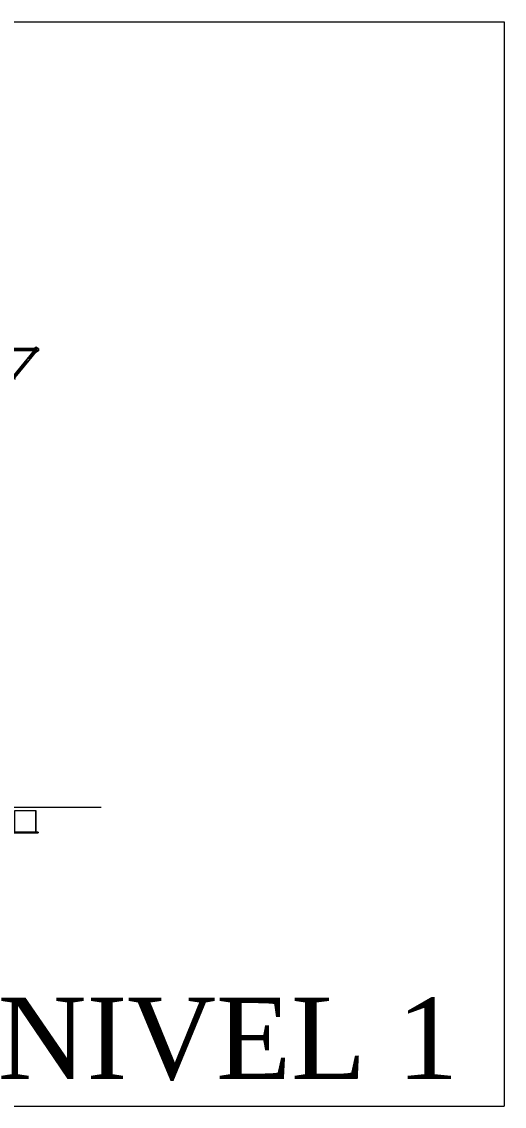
# Model space of a CAD drawing. Header units: metres. Extents: x -22 to 564, y 0 to 143.
# Drawn here: x 162.467 to 164.247, y 43.162 to 47.162 of the extents above; entities that cross this region are included whole.
import ezdxf

# ---------------------------------------------------------------- set-up
doc = ezdxf.new("R2010")
doc.units = ezdxf.units.M
doc.layers.add('XREF PIE 1.100$0$G-ANNO-TTLB', color=7, linetype='Continuous', lineweight=9)
doc.layers.add('XREF PIE 1.100$0$G-IMPT', color=7, linetype='Continuous', lineweight=9)
doc.styles.add('XREF PIE 1.100$0$Times New Roman', font='times.ttf', dxfattribs={"height": 0.003})

# ---------------------------------------------------------------- blocks, each defined once
blk = doc.blocks.new('*U31')
at = {"layer": 'XREF PIE 1.100$0$G-ANNO-TTLB', "insert": (-0.01868, 0.004006), "char_height": 0.003, "width": 0.0205232, "attachment_point": 1, "style": 'XREF PIE 1.100$0$Times New Roman'}
blk.add_mtext('NIVEL 1', dxfattribs=at)
blk = doc.blocks.new('XREF PIE 1.100$0$ZUM-TB-XX-PP_PIE DE PLANO - CDL_EC_ALZADO_dwg-1452924-PLANTA BAJA GENERAL')
at = {"layer": 'XREF PIE 1.100$0$G-IMPT'}
for p, q in [((0.08493, 0.017708), (0.08336, 0.017708)), ((0.083381, 0.01765), (0.084909, 0.01765)), ((0.084629, 0.017276), (0.08416, 0.016699)), ((-0.002619, 0.000818), (0.087381, 0.000818)), ((0.085065, -0.000104), (0.084174, -0.000104))]:
    blk.add_line(p, q, dxfattribs=at)
at = {"layer": 'XREF PIE 1.100$0$G-IMPT', "flags": 128}
for points in [[(0.084911, 0.017727), (0.083379, 0.017735), (0.0833, 0.01778), (0.083339, 0.017735), (0.083379, 0.017735)], [(0.084985, 0.017621), (0.084714, 0.017289), (0.084206, 0.016665)], [(0.084739, 0.017349), (0.084709, 0.017374), (0.084654, 0.017337), (0.084629, 0.017276), (0.084659, 0.017252), (0.084714, 0.017288), (0.084739, 0.017349), (0.084975, 0.01764), (0.08503, 0.017643), (0.08499, 0.017597), (0.084978, 0.017612), (0.08499, 0.017597), (0.08507, 0.017643), (0.08503, 0.017643), (0.08503, 0.017735), (0.084951, 0.017735), (0.08499, 0.01778), (0.084911, 0.017735), (0.084951, 0.017735), (0.084951, 0.017668), (0.084709, 0.017374)], [(0.08507, 0.017735), (0.08499, 0.01778), (0.08503, 0.017735), (0.08507, 0.017735), (0.08507, 0.017643)], [(0.084656, 0.017247), (0.084185, 0.016679), (0.084185, 0.016605), (0.084224, 0.016605)], [(0.084198, -0.000104), (0.084198, 0.00069), (0.084974, 0.00069)], [(0.084974, -0.000104), (0.084974, 0.00069), (0.084975, 0.00069), (0.084975, -0.000104)], [(0.084174, -0.000134), (0.085065, -0.000134), (0.085065, -0.000104), (0.085066, -0.000104), (0.085066, -0.000134)]]:
    blk.add_lwpolyline(points, dxfattribs=at)
for points in [[(0.084145, 0.016712), (0.084161, 0.016731), (0.084654, 0.017337), (0.084924, 0.017669), (0.083366, 0.017669), (0.083636, 0.017337), (0.084129, 0.016731)], [(0.08501, 0.017722), (0.084971, 0.017722), (0.084952, 0.017689), (0.084971, 0.017655), (0.08501, 0.017655), (0.085029, 0.017689)]]:
    blk.add_lwpolyline(points, close=True, dxfattribs=at)
blk = doc.blocks.new('XREF PIE 1.100$0$ZUM-TB-XX-PP_PIE DE PLANO - ZUM_TB_PP_XX__PIE DE PLANO 90x60cm-1443826-PLANTA BAJA GENERAL')
at = {"layer": 'XREF PIE 1.100$0$G-ANNO-TTLB', "lineweight": 13}
for p, q in [((0.3068, 0.375), (0.4268, 0.375)), ((0.4268, 0.375), (0.4268, 0.335)), ((0.3068, 0.335), (0.4268, 0.335))]:
    blk.add_line(p, q, dxfattribs=at)
blk.add_blockref('XREF PIE 1.100$0$ZUM-TB-XX-PP_PIE DE PLANO - CDL_EC_ALZADO_dwg-1452924-PLANTA BAJA GENERAL', (0.32455, 0.345218))

msp = doc.modelspace()

# ---------------------------------------------------------------- block references
at = {"xscale": 99.99999999999999, "yscale": 99.99999999999999, "zscale": 99.99999999999999}
msp.add_blockref('*U31', (164.2467, 43.1619), dxfattribs=at)

# ---------------------------------------------------------------- next in the draw order: block references
at = {"layer": 'XREF PIE 1.100$0$G-ANNO-TTLB', "xscale": 100.0000000000004, "yscale": 100.0000000000004, "zscale": 100.0000000000004}
msp.add_blockref('XREF PIE 1.100$0$ZUM-TB-XX-PP_PIE DE PLANO - ZUM_TB_PP_XX__PIE DE PLANO 90x60cm-1443826-PLANTA BAJA GENERAL', (121.5667, 9.6619), dxfattribs=at)

doc.saveas('drawing.dxf')
